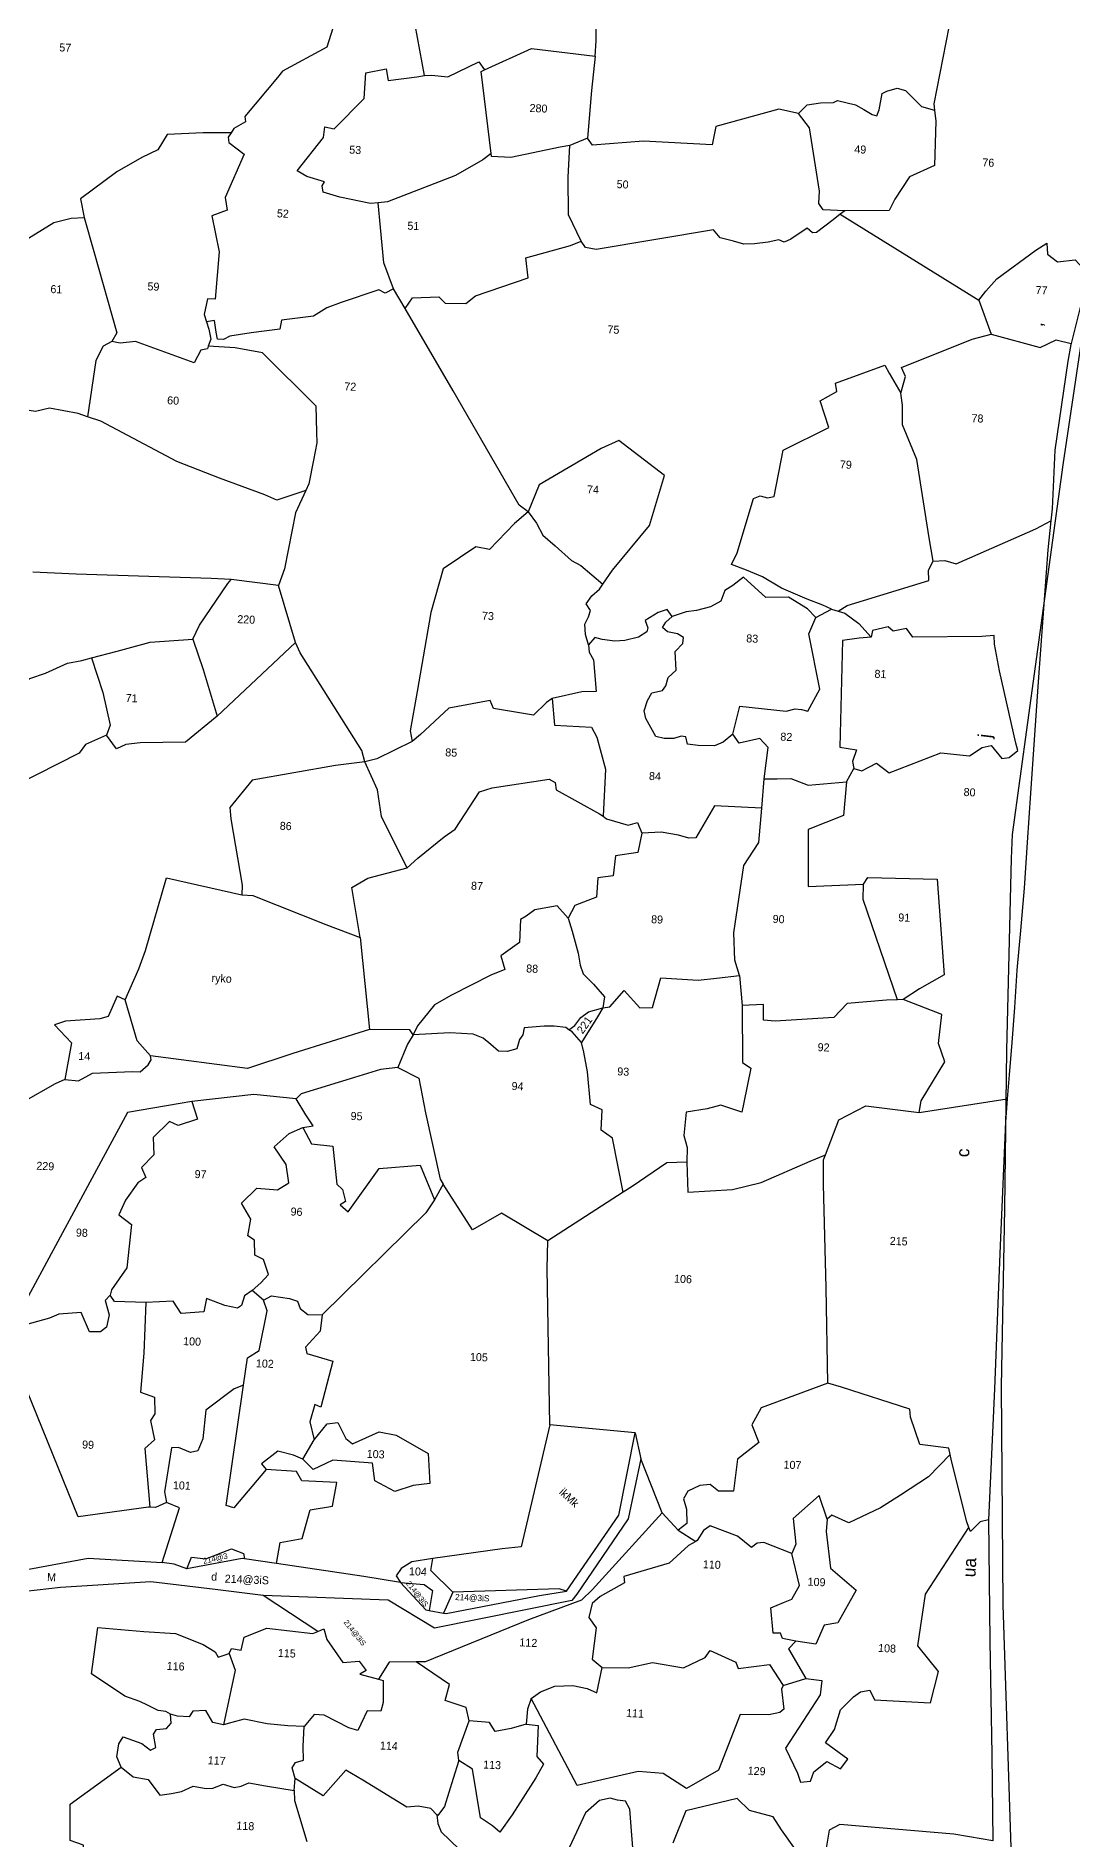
# Model space of a CAD drawing. Header units: feet. Extents: x 260179 to 264429, y 2217036 to 2221301.
# Drawn here: x 261353 to 262261, y 2218824 to 2220405 of the extents above; entities that cross this region are included whole.
import ezdxf
from ezdxf.enums import TextEntityAlignment as Align

# ---------------------------------------------------------------- set-up
doc = ezdxf.new("R2010")
doc.units = ezdxf.units.FT
doc.header["$MEASUREMENT"] = 0
for name, color, linetype in [('OFF', 1, 'Continuous'), ('POLY_PARCEL', 6, 'Continuous'), ('POLY_ROAD', 30, 'Continuous'), ('POLY_WATER', 4, 'Continuous'), ('TEXT_MAPIN', 7, 'Continuous'), ('TEXT_MAPOUT', 7, 'Continuous'), ('TEXT_PARCEL', 7, 'Continuous')]:
    doc.layers.add(name, color=color, linetype=linetype)
doc.styles.add('TEXT_MAP', font='', dxfattribs={"height": 1.8})
doc.styles.get('TEXT_MAP').set_extended_font_data('Kruti Dev 050')

# ---------------------------------------------------------------- blocks, each defined once
blk = doc.blocks.new('ERE')
at = {"layer": 'OFF', "ltscale": 10, "flags": 128}
blk.add_lwpolyline([(261198.85, 2219199.63), (261200.37, 2219193.89)], dxfattribs=at)
at = {"layer": 'POLY_PARCEL', "ltscale": 10, "flags": 128}
for points in [[(261259.11, 2219541.03), (261256.43, 2219521.96), (261253.29, 2219501.1), (261253.48, 2219499.73)], [(261176.73, 2219508.59), (261176.83, 2219512.02), (261176.51, 2219519.8), (261177.62, 2219532.88), (261178.08, 2219536.34), (261178.78, 2219538.71)], [(261128.3, 2219520.67), (261128.02, 2219516.36), (261122.11, 2219515.74), (261117.97, 2219513.81), (261116.38, 2219508.08), (261106.69, 2219502.23), (261105.61, 2219500.76), (261098.63, 2219491.68), (261098.85, 2219490.49), (261096.28, 2219488.87), (261095.68, 2219487.9)], [(261138.6, 2219502.66), (261135.34, 2219516.76), (261137.39, 2219520.9), (261134.83, 2219520.96), (261133.27, 2219520.98)], [(261152.03, 2219504.46), (261162.34, 2219509.72), (261176.73, 2219508.59)], [(261176.73, 2219508.59), (261176.26, 2219500.86), (261175.82, 2219490.1)], [(261138.6, 2219502.66), (261140.13, 2219502.78), (261143.88, 2219502.55), (261150.64, 2219506.18), (261152.03, 2219504.46)], [(261154.28, 2219485.76), (261151.27, 2219504.07), (261152.03, 2219504.46)], [(261222.98, 2219497.62), (261224.81, 2219499.68), (261227.8, 2219500.28), (261230.68, 2219500.44), (261231.6, 2219500.93), (261235.67, 2219500.12), (261237.57, 2219499.14), (261239.53, 2219498.11), (261240.61, 2219497.89), (261241.05, 2219499.25), (261241.54, 2219502.94), (261242.57, 2219503.53), (261244.9, 2219504.29), (261246.75, 2219503.81), (261250.55, 2219500.39), (261253.48, 2219499.73)], [(261129.36, 2219473.59), (261127.68, 2219473.34), (261120.7, 2219474.47), (261116.95, 2219475.44), (261116.67, 2219476.85), (261117.12, 2219477.76), (261113.11, 2219478.79), (261110.9, 2219479.98), (261116.46, 2219487.75), (261116.69, 2219490.14), (261118.81, 2219489.82), (261125.29, 2219496.86), (261125.4, 2219502.65), (261129.89, 2219503.78), (261130.51, 2219501.17), (261136.89, 2219502.27), (261138.6, 2219502.66)], [(261222.98, 2219497.62), (261218.48, 2219498.46), (261204.51, 2219493.97), (261203.89, 2219489.82), (261188.37, 2219489.94), (261177, 2219488.59), (261175.82, 2219490.1)], [(261234.29, 2219476.22), (261229.4, 2219476.22), (261228.39, 2219477.62), (261228.39, 2219480.43), (261225.59, 2219494.56), (261222.98, 2219497.62)], [(261253.48, 2219499.73), (261253.85, 2219497.23), (261254.02, 2219487.25), (261248.49, 2219484.47), (261245.4, 2219479.31), (261244.28, 2219476.73), (261234.29, 2219476.22)], [(261095.68, 2219487.9), (261089.45, 2219487.63), (261081.37, 2219486.96), (261079.41, 2219483.42), (261075.87, 2219481.54), (261070.44, 2219478.08), (261062.5, 2219471.63), (261063.47, 2219467.49)], [(261095.68, 2219487.9), (261095.09, 2219486.94), (261095.31, 2219485.69), (261098.84, 2219483.25), (261094.97, 2219473.32), (261095.54, 2219470.48), (261092.13, 2219469.07), (261094.18, 2219461.06), (261093.72, 2219450.4), (261091.96, 2219450.4), (261091.4, 2219446.82), (261091.96, 2219445.21)], [(261171.89, 2219488.25), (261169.76, 2219487.8), (261158.73, 2219485.06), (261154.4, 2219485.06), (261154.28, 2219485.76)], [(261175.36, 2219466.93), (261172.26, 2219472.69), (261171.84, 2219481.16), (261171.89, 2219488.25)], [(261175.82, 2219490.1), (261171.89, 2219488.25)], [(261154.28, 2219485.76), (261152.5, 2219484.23), (261146.54, 2219480.43), (261131.49, 2219473.9), (261129.36, 2219473.59)], [(261234.29, 2219476.22), (261233.29, 2219475.39)], [(261133.65, 2219454.42), (261131.21, 2219460.13), (261130.13, 2219468.08), (261129.36, 2219473.59)], [(261233.29, 2219475.39), (261231.73, 2219474.09), (261228.12, 2219471.05), (261227.23, 2219471), (261226.01, 2219471.99), (261222.41, 2219469.32), (261221, 2219468.57), (261219.78, 2219469.04), (261217.35, 2219468.48), (261214.3, 2219467.92), (261211.94, 2219467.78), (261209.55, 2219468.34), (261206.51, 2219468.99), (261204.96, 2219470.72), (261178.8, 2219465.2), (261176.39, 2219465.48), (261175.36, 2219466.93)], [(261233.29, 2219475.39), (261262.36, 2219458.99), (261265.21, 2219457.45)], [(261265.21, 2219457.45), (261266.76, 2219459.48), (261269.04, 2219462.4), (261277.55, 2219469.23), (261279.96, 2219470.85), (261280.22, 2219468.38), (261282.56, 2219466.76), (261286.47, 2219467.41), (261288.36, 2219465.52), (261289.83, 2219465.21)], [(261039.69, 2219451.64), (261045.26, 2219458.33), (261056.71, 2219466.07), (261060.57, 2219467.2), (261063.47, 2219467.49)], [(261063.47, 2219467.49), (261065.97, 2219459.94), (261071.93, 2219441.9), (261070.92, 2219439.9)], [(261136.49, 2219450.11), (261138.03, 2219452.53), (261143.89, 2219453.06), (261145.42, 2219451.67), (261150.01, 2219451.8), (261152.14, 2219453.59), (261163.79, 2219458.18), (261163.12, 2219462.64), (261172.98, 2219465.83), (261175.36, 2219466.93)], [(261265.21, 2219457.45), (261268.31, 2219449.91)], [(261066.15, 2219422.72), (261064.03, 2219423.36), (261057.52, 2219424.3), (261054.39, 2219423.4), (261043.12, 2219424.7), (261042.21, 2219428.45), (261041.13, 2219431.06), (261040.05, 2219435.48), (261039.07, 2219445.45), (261039.69, 2219451.64)], [(261133.65, 2219454.42), (261131.84, 2219453.37), (261130.4, 2219454.05), (261122.05, 2219450.84), (261118.84, 2219449.49), (261115.97, 2219447.47), (261108.79, 2219446.29), (261108.54, 2219444.26), (261102.12, 2219443.17), (261097.37, 2219442.19), (261095.96, 2219441.4), (261094.62, 2219441.45), (261094.21, 2219442.98), (261093.79, 2219445.6), (261091.96, 2219445.21)], [(261136.49, 2219450.11), (261133.65, 2219454.42)], [(261166.02, 2219405.61), (261163.98, 2219406.95), (261148.01, 2219432.02), (261136.49, 2219450.11)], [(261248.62, 2219435.77), (261249.52, 2219439.59), (261248.54, 2219441.54), (261264.08, 2219448.61), (261268.31, 2219449.91)], [(261268.31, 2219449.91), (261279.46, 2219447.39), (261282.96, 2219449.26), (261286.37, 2219448.55)], [(261091.96, 2219445.21), (261092.53, 2219443.59), (261093.1, 2219441.38), (261092.61, 2219439.74)], [(261070.92, 2219439.9), (261068.99, 2219438.77), (261067.45, 2219435.43), (261066.15, 2219422.72)], [(261092.61, 2219439.74), (261092.42, 2219439.11), (261091, 2219438.82), (261089.63, 2219435.87), (261076.23, 2219440.13), (261072.79, 2219439.62), (261070.92, 2219439.9)], [(261104.86, 2219438.75), (261098.68, 2219439.61), (261092.61, 2219439.74)], [(261235.07, 2219386.59), (261233.12, 2219387.4), (261229.54, 2219388.62), (261223.68, 2219390.82), (261219.28, 2219393.17), (261215.62, 2219394.55), (261212.21, 2219395.69), (261213.34, 2219398.38), (261216.52, 2219410.73), (261217.98, 2219411.38), (261219.69, 2219410.97), (261221.15, 2219411.38), (261222.7, 2219421.87), (261232.79, 2219427.39), (261230.59, 2219433.33), (261234.25, 2219435.52), (261233.85, 2219437.39), (261244.75, 2219441.94), (261245.81, 2219440.15), (261248.62, 2219435.77)], [(261104.86, 2219438.75), (261117.31, 2219427.39), (261117.75, 2219421.45), (261117.93, 2219419.06), (261117.31, 2219415.17), (261116.51, 2219409.77), (261115.87, 2219408.22)], [(261257.46, 2219398.33), (261256.31, 2219403.52), (261252.84, 2219421.04), (261249.27, 2219428.65), (261249.08, 2219433.08), (261248.62, 2219435.77)], [(261115.87, 2219408.22), (261109.48, 2219405.83), (261106.73, 2219406.89), (261096.36, 2219410.17), (261086.62, 2219413.53), (261069.16, 2219421.86), (261066.15, 2219422.72)], [(261183.46, 2219390.02), (261185.54, 2219393.3), (261193.39, 2219403.68), (261196.31, 2219415.02), (261185.74, 2219422.43), (261181.84, 2219420.51), (261168.21, 2219411.75), (261166.02, 2219405.61)], [(261115.87, 2219408.22), (261113.76, 2219403.13), (261111.81, 2219390.47), (261110.67, 2219386.64)], [(261257.46, 2219398.33), (261260.06, 2219398.61), (261262.67, 2219397.94), (261280.2, 2219406.6), (261283.53, 2219408.49)], [(261166.02, 2219405.61), (261163.05, 2219402.84), (261157.67, 2219396.73), (261154.64, 2219397.22), (261147.47, 2219391.97), (261145.12, 2219382.02), (261142.83, 2219364.17), (261141.59, 2219355.27), (261142.15, 2219352.89)], [(261166.02, 2219405.61), (261168.03, 2219403.07), (261169.58, 2219400.48), (261172.42, 2219398.19), (261176.19, 2219395.04), (261178.36, 2219393.99), (261183.46, 2219390.02)], [(261236.58, 2219386.2), (261238.58, 2219387.54), (261256.69, 2219393.99), (261256.5, 2219396.3), (261257.46, 2219398.33)], [(261231.65, 2219384.56), (261229.7, 2219386.43), (261225.3, 2219388.87), (261220.26, 2219388.62), (261215.05, 2219392.93), (261212.69, 2219390.98), (261210.98, 2219389.76), (261210.17, 2219387.32), (261207.89, 2219385.94), (261204.8, 2219385.04), (261202.44, 2219384.64), (261199.37, 2219383.41)], [(261099.98, 2219387.51), (261095.47, 2219387.57), (261065.12, 2219387.27), (261055.36, 2219387.27)], [(261091.93, 2219373.79), (261093.3, 2219377), (261099.22, 2219386.61), (261099.98, 2219387.51)], [(261110.67, 2219386.64), (261099.98, 2219387.51)], [(261115.05, 2219373.99), (261110.67, 2219386.64)], [(261180.87, 2219376.24), (261180.1, 2219378.59), (261179.85, 2219380.88), (261180.59, 2219382.55), (261180.96, 2219383.97), (261179.91, 2219385.45), (261181.15, 2219387.31), (261182.76, 2219388.91), (261183.46, 2219390.02)], [(261231.65, 2219384.56), (261235.07, 2219386.59)], [(261235.07, 2219386.59), (261236.58, 2219386.2)], [(261199.37, 2219383.41), (261198.15, 2219384.95), (261196.18, 2219384.16), (261193.36, 2219382.3), (261194, 2219380.65), (261193.84, 2219379.75), (261191.98, 2219378.47), (261188.95, 2219377.57), (261186.72, 2219377.3), (261183.9, 2219377.62), (261182.2, 2219377.94), (261180.87, 2219376.24)], [(261214.13, 2219357.56), (261212.02, 2219355.67), (261210.08, 2219354.8), (261206.41, 2219354.69), (261204.02, 2219354.91), (261203.6, 2219356.55), (261202.53, 2219356.66), (261200.94, 2219356.02), (261198.7, 2219355.97), (261196.84, 2219356.34), (261194.42, 2219360.25), (261194, 2219361.95), (261194.64, 2219364.34), (261195.54, 2219366.1), (261197.88, 2219366.68), (261198.63, 2219367.8), (261199.05, 2219369.71), (261200.81, 2219371.41), (261200.38, 2219375.6), (261202.03, 2219377.46), (261202.13, 2219378.79), (261200.7, 2219379.59), (261198.47, 2219379.96), (261197.3, 2219380.86), (261197.99, 2219382.09), (261199.37, 2219383.41)], [(261214.13, 2219357.56), (261215.45, 2219363.95), (261225.85, 2219363.22), (261227.89, 2219363.87), (261229.28, 2219363.79), (261230.74, 2219363.46), (261233.26, 2219368.5), (261230.25, 2219380.86), (261231.65, 2219384.56)], [(261236.58, 2219386.2), (261238.09, 2219385.81), (261241.37, 2219383.6), (261244.25, 2219380.67)], [(261241.64, 2219351.03), (261243.46, 2219350.54), (261246.69, 2219352.44), (261249.59, 2219350.37), (261261.01, 2219355.33), (261267.46, 2219354.92), (261270.28, 2219356.91), (261272.26, 2219357.48), (261274.75, 2219354.67), (261276.4, 2219354.92), (261278.3, 2219356.57), (261277.73, 2219358.23), (261273.42, 2219374.35), (261272.02, 2219380.3), (261271.85, 2219382.2), (261269.12, 2219381.87), (261253.62, 2219381.1), (261252.08, 2219382.95), (261249.18, 2219382.21), (261247.95, 2219383.14), (261244.5, 2219382.15), (261244.25, 2219380.67)], [(261244.25, 2219380.67), (261241.6, 2219380.3), (261237.84, 2219379.69), (261238.27, 2219355.67), (261242.03, 2219355.24), (261241.29, 2219352.53), (261241.64, 2219351.03)], [(261180.87, 2219376.24), (261181.08, 2219374.6), (261182.14, 2219372.95), (261182.99, 2219365.83), (261179.8, 2219365.62), (261173.23, 2219363.88)], [(261069.32, 2219368.62), (261075.07, 2219370.39), (261082.39, 2219372.68), (261091.93, 2219373.79)], [(261091.93, 2219373.79), (261094.55, 2219367.05), (261098.12, 2219356.68)], [(261115.05, 2219373.99), (261098.12, 2219356.68)], [(261131.73, 2219347.88), (261130.96, 2219350.4), (261116.18, 2219371.75), (261115.05, 2219373.99)], [(261032.82, 2219332.51), (261033.02, 2219335.02), (261032.5, 2219339.23), (261034.13, 2219341.74), (261053.5, 2219361.1), (261055.7, 2219363.37), (261059.17, 2219364.7), (261063.98, 2219367.21), (261067.16, 2219367.95), (261069.32, 2219368.62)], [(261069.32, 2219368.62), (261072.24, 2219360.97), (261074.18, 2219353.67), (261073.44, 2219351.38)], [(261173.23, 2219363.88), (261171.94, 2219362.88), (261169.15, 2219359.9), (261160.14, 2219361.02), (261159.27, 2219362.82), (261150.06, 2219360.7), (261143.98, 2219354.5), (261142.15, 2219352.89)], [(261173.23, 2219363.88), (261173.98, 2219357.88), (261182.32, 2219357.78), (261183.57, 2219355.63), (261185.86, 2219348.51), (261185.74, 2219337.87)], [(261098.12, 2219356.68), (261091.25, 2219350.55), (261081.11, 2219349.98), (261077.91, 2219349.46), (261075.83, 2219348.37), (261073.44, 2219351.38)], [(261221.57, 2219347.79), (261222.15, 2219354.91), (261220.24, 2219356.87), (261215.66, 2219355.6), (261214.13, 2219357.56)], [(261073.44, 2219351.38), (261068.81, 2219349.09), (261067.46, 2219347.07), (261053.5, 2219339.22), (261039.88, 2219340.63), (261037.65, 2219334.38), (261037.91, 2219333.13), (261036.51, 2219332.15), (261032.82, 2219332.51)], [(261142.15, 2219352.89), (261134.42, 2219348.67), (261131.73, 2219347.88)], [(261240.08, 2219347.94), (261241.64, 2219351.03)], [(261131.73, 2219347.88), (261125.14, 2219346.76), (261106.57, 2219342.64), (261101.87, 2219336.33), (261102.15, 2219333.74), (261105.37, 2219318.93), (261105.37, 2219316.8)], [(261142.27, 2219324.45), (261139.47, 2219329.37), (261135.99, 2219335.74), (261134.8, 2219341.67), (261131.73, 2219347.88)], [(261221.3, 2219341.23), (261221.57, 2219347.79)], [(261221.57, 2219347.79), (261224.51, 2219347.94), (261227.54, 2219348.17), (261231.49, 2219346.8), (261240.08, 2219347.94)], [(261240.08, 2219347.94), (261239.77, 2219340.35), (261231.95, 2219336.86), (261232.48, 2219324.04), (261244.86, 2219325.09)], [(261142.27, 2219324.45), (261144.51, 2219326.72), (261150.28, 2219331.73), (261152.67, 2219333.6), (261157.76, 2219342.2), (261160.61, 2219343.18), (261173.27, 2219345.72), (261174.69, 2219345.05), (261174.99, 2219343.4), (261184.92, 2219338.39), (261185.74, 2219337.87)], [(261185.74, 2219337.87), (261186.57, 2219337.34), (261191.44, 2219336.14), (261193.53, 2219336.82), (261194.61, 2219334.44)], [(261221.3, 2219341.23), (261210.67, 2219341.28), (261206.79, 2219333.95), (261205.25, 2219333.8), (261202.85, 2219334.33), (261198.97, 2219334.86), (261196.1, 2219334.59), (261194.61, 2219334.44)], [(261217.9, 2219303.41), (261216.68, 2219306.81), (261216.25, 2219312.92), (261217.85, 2219328.16), (261220.98, 2219333.48), (261221.3, 2219341.23)], [(261194.61, 2219334.44), (261193.91, 2219330.08), (261188.89, 2219329.11), (261188.59, 2219324.62), (261185.15, 2219324.02), (261185.07, 2219319.61), (261180.28, 2219317.59), (261178.85, 2219314.67)], [(261244.86, 2219325.09), (261245.77, 2219326.61), (261261.41, 2219326.91), (261263.9, 2219305.47), (261258.44, 2219302.09), (261254.87, 2219299.56)], [(261132.38, 2219308.31), (261130, 2219319.52), (261133.48, 2219321.74), (261142.27, 2219324.45)], [(261253.61, 2219299.46), (261244.98, 2219321.64), (261244.86, 2219325.09)], [(261178.85, 2219314.67), (261176.31, 2219317.29), (261171.29, 2219316.24), (261169.42, 2219314.67), (261168.22, 2219313.92), (261168.15, 2219308.69), (261164.13, 2219305.57), (261165.11, 2219302.5), (261162.04, 2219301.08), (261153.42, 2219296.22), (261149.68, 2219293.9), (261146.08, 2219289.04), (261145.18, 2219286.98)], [(261178.85, 2219314.67), (261179.91, 2219311.76), (261181.48, 2219306.86), (261182.06, 2219304.21), (261182.75, 2219302.25), (261185.2, 2219300.1), (261187.76, 2219297.35), (261187.5, 2219294.83)], [(261187.5, 2219294.83), (261189.1, 2219295.15), (261192.13, 2219298.92), (261195.85, 2219295.2), (261198.67, 2219295.41), (261200.25, 2219302.14), (261208.7, 2219301.98), (261212.74, 2219302.56), (261217.9, 2219303.41)], [(261217.9, 2219303.41), (261218.8, 2219296.68)], [(261253.61, 2219299.46), (261251.16, 2219299.27), (261242.33, 2219298.15), (261239.48, 2219294.86), (261226.33, 2219293.48), (261223.73, 2219293.56), (261223.56, 2219297.11), (261218.8, 2219296.68)], [(261254.87, 2219299.56), (261253.61, 2219299.46)], [(261259.56, 2219274.36), (261259.9, 2219276.97), (261264.83, 2219285.96), (261263.27, 2219290.02), (261263.7, 2219296.59), (261254.87, 2219299.56)], [(261180.13, 2219289.59), (261181.39, 2219290.58), (261182.66, 2219292.44), (261184.36, 2219293.82), (261187.5, 2219294.83)], [(261187.5, 2219294.83), (261186.38, 2219292.76), (261183.07, 2219286.81)], [(261218.8, 2219296.68), (261219.41, 2219283.88), (261221.31, 2219282.67), (261220.1, 2219274.89), (261219.75, 2219272.73), (261214.95, 2219274.12), (261211.92, 2219273.17), (261207.25, 2219272.22), (261206.9, 2219266.94), (261207.77, 2219264.26), (261207.86, 2219260.98)], [(261080.13, 2219292.06), (261078.29, 2219292.84), (261076.48, 2219288.2), (261074.68, 2219287.58), (261066.99, 2219286.75), (261064.56, 2219285.78), (261068.51, 2219281.9), (261067.4, 2219273.65)], [(261180.13, 2219289.59), (261179.38, 2219290.05), (261176.75, 2219290.27), (261174.49, 2219290.12), (261170.06, 2219289.59), (261169.83, 2219288.02), (261169.08, 2219286.89), (261168.63, 2219284.79), (261166.45, 2219284.11), (261164.49, 2219284.11), (261162.69, 2219285.54), (261160.9, 2219286.91), (261158.65, 2219287.66), (261153.38, 2219287.73), (261145.18, 2219286.98)], [(261183.07, 2219286.81), (261180.89, 2219289.14), (261180.13, 2219289.59)], [(261145.18, 2219286.98), (261144.39, 2219288.02), (261135.3, 2219287.76)], [(261145.18, 2219286.98), (261143.98, 2219284.8), (261142.03, 2219279.47)], [(261193.82, 2219253.6), (261190.96, 2219265.63), (261188.33, 2219267.36), (261188.33, 2219271.94), (261185.7, 2219272.99), (261184.72, 2219280.28), (261183.67, 2219284.71), (261183.07, 2219286.81)], [(261067.4, 2219273.65), (261070.41, 2219273.47), (261073.5, 2219275.31), (261082.52, 2219276.08), (261084.18, 2219276.08), (261085.92, 2219277.67), (261086.54, 2219278.85), (261086.35, 2219279.78)], [(261142.03, 2219279.47), (261138.19, 2219278.87), (261132.44, 2219276.8), (261120.56, 2219272.67), (261119.51, 2219271.47)], [(261142.03, 2219279.47), (261146.86, 2219277.26), (261148.69, 2219269.57), (261152.61, 2219254.82), (261153.34, 2219253.68)], [(261259.56, 2219274.36), (261279.23, 2219278.21)], [(261067.4, 2219273.65), (261065.22, 2219272.52), (261058.29, 2219268.23)], [(261238.93, 2219263.94), (261241.56, 2219271.9), (261247.56, 2219275.32), (261259.56, 2219274.36)], [(261096.08, 2219269.89), (261081.79, 2219266.81), (261073.44, 2219249.75), (261059.35, 2219220.64), (261059.18, 2219218.35)], [(261096.08, 2219269.89), (261097.55, 2219266), (261093.25, 2219264.35), (261091.29, 2219265.2), (261087.73, 2219261.4), (261088.1, 2219257.54), (261085.4, 2219254.54), (261086.5, 2219252.33), (261084.72, 2219251.1), (261082.14, 2219247.06), (261080.79, 2219243.75), (261083.74, 2219241.66), (261083.06, 2219231.85), (261079.87, 2219226.76), (261079.61, 2219225.57)], [(261119.51, 2219271.47), (261109.96, 2219272.07), (261096.08, 2219269.89)], [(261121.28, 2219265.07), (261123.58, 2219265.6), (261121.81, 2219267.99), (261119.51, 2219271.47)], [(261111.47, 2219228.01), (261113.29, 2219229.76), (261114.97, 2219231.7), (261113.73, 2219235.06), (261111.7, 2219235.94), (261111.52, 2219239.3), (261109.93, 2219240.19), (261110.46, 2219243.99), (261108.25, 2219247.52), (261111.52, 2219251.06), (261116.21, 2219250.88), (261118.68, 2219252.56), (261117.89, 2219256.62), (261115.06, 2219260.51), (261118.28, 2219263.65), (261121.28, 2219265.07)], [(261121.28, 2219265.07), (261123.41, 2219261.53), (261128.18, 2219261.18), (261129.42, 2219252.7), (261130.75, 2219251.55), (261131.54, 2219248.9), (261130.39, 2219248.1), (261132.26, 2219246.56), (261138.81, 2219256.63), (261148.01, 2219257.78), (261151.54, 2219250.11)], [(261207.86, 2219260.98), (261203.37, 2219260.63), (261195.78, 2219254.99), (261193.82, 2219253.6)], [(261207.86, 2219260.98), (261208.37, 2219254.24), (261218.41, 2219255.27), (261224.73, 2219257.09), (261235.54, 2219262.36), (261238.93, 2219263.94)], [(261241.67, 2219212.61), (261240.38, 2219234.01), (261238.77, 2219257.24), (261238.56, 2219262.8), (261238.93, 2219263.94)], [(261153.34, 2219253.68), (261151.54, 2219250.11)], [(261177.39, 2219241.93), (261166.7, 2219247.7), (261160.34, 2219243.74), (261153.34, 2219253.68)], [(261193.82, 2219253.6), (261177.39, 2219241.93)], [(261151.54, 2219250.11), (261149.7, 2219247.07), (261127.38, 2219223.19)], [(261179.59, 2219200.64), (261177.47, 2219235.73), (261177.39, 2219241.93)], [(261079.61, 2219225.57), (261078.52, 2219224.34), (261079.55, 2219221.19), (261079.07, 2219218.39), (261077.77, 2219217.22), (261075.3, 2219217.16), (261073.25, 2219221.39), (261068.28, 2219220.85), (261066.16, 2219219.82), (261060.89, 2219218.11), (261059.18, 2219218.35)], [(261087.69, 2219224.27), (261080.64, 2219224.2), (261079.61, 2219225.57)], [(261087.69, 2219224.27), (261087.7, 2219212.84), (261087.34, 2219204.09), (261090.53, 2219203.12), (261090.79, 2219199.32), (261089.82, 2219197.82), (261090.97, 2219193.49), (261088.85, 2219191.46), (261090.53, 2219178.32)], [(261111.47, 2219228.01), (261109.78, 2219226.68), (261109.19, 2219224.55), (261108.3, 2219223.86), (261105.42, 2219224.34), (261101.24, 2219225.77), (261100.83, 2219222.76), (261095.7, 2219222.15), (261093.78, 2219224.81), (261087.69, 2219224.27)], [(261110.44, 2219206.61), (261111.03, 2219212.79), (261113.61, 2219214.55), (261115.01, 2219223.59), (261114.05, 2219225.95)], [(261114.05, 2219225.95), (261111.47, 2219228.01)], [(261114.05, 2219225.95), (261115.82, 2219226.98), (261119.94, 2219226.54), (261121.7, 2219226.02), (261122.44, 2219224.4), (261124.21, 2219223.15), (261127.38, 2219223.19)], [(261127.38, 2219223.19), (261127.1, 2219219.51), (261123.97, 2219215.74), (261124.34, 2219214.36), (261130.23, 2219212.88), (261128.02, 2219202.39), (261126.64, 2219202.94), (261125.63, 2219198.99), (261126.82, 2219195.03)], [(261241.67, 2219212.61), (261226.9, 2219206.46), (261224.93, 2219202.53), (261226.7, 2219198.66), (261222.07, 2219194.68), (261221.48, 2219187.47), (261218.07, 2219187.34), (261216.16, 2219188.78), (261213.87, 2219188.45), (261211.24, 2219187.01), (261210.32, 2219185.3), (261211.11, 2219183.01), (261211.31, 2219179.73), (261209.4, 2219178.16)], [(261269.43, 2219199.21), (261262.87, 2219199.77), (261260.52, 2219205.76), (261260.3, 2219207.58), (261244.77, 2219211.86), (261241.67, 2219212.61)], [(261090.53, 2219178.32), (261090.22, 2219178.32), (261074.56, 2219175.46), (261060.7, 2219205.78), (261055.53, 2219205.44), (261053.25, 2219205.44), (261051.24, 2219210)], [(261110.44, 2219206.61), (261108.31, 2219205.69), (261102.21, 2219200.65), (261101.76, 2219194.2), (261100.79, 2219191.46), (261099.11, 2219191.02), (261096.37, 2219191.99), (261094.86, 2219191.9), (261093.71, 2219181.91), (261094.22, 2219179.57)], [(261116.27, 2219187.87), (261109.41, 2219178.96), (261107.65, 2219179.4), (261110.44, 2219206.61)], [(261179.59, 2219200.64), (261174.34, 2219172.94), (261170.05, 2219172.35), (261154.56, 2219169.45)], [(261198.85, 2219199.63), (261179.59, 2219200.64)], [(261126.82, 2219195.03), (261129.59, 2219198.71), (261131.98, 2219199.17), (261133.88, 2219195.6), (261135.48, 2219194.48), (261141.29, 2219197.42), (261145.16, 2219196.87), (261152.53, 2219193.02), (261153.17, 2219186.28), (261149.49, 2219185.73), (261145.43, 2219184.17), (261140.83, 2219186.38), (261140.09, 2219190.33), (261131.15, 2219190.61), (261129.68, 2219189.78), (261126.82, 2219188.31), (261124.42, 2219190.54)], [(261269.77, 2219197.81), (261265.16, 2219192.54), (261259.03, 2219188.19), (261254.62, 2219185.16), (261247.65, 2219181.47), (261243.78, 2219183.02), (261242.8, 2219182.05)], [(261269.77, 2219197.81), (261269.43, 2219199.21)], [(261274.71, 2219181.54), (261274.16, 2219182.78), (261270.11, 2219196.4), (261269.77, 2219197.81)], [(261124.42, 2219190.54), (261122.29, 2219191.39), (261118.76, 2219192.12), (261115.23, 2219189.11), (261116.27, 2219187.87)], [(261124.42, 2219190.54), (261126.82, 2219195.03)], [(261205.69, 2219181.94), (261200.37, 2219193.89)], [(261119.54, 2219166.84), (261120.12, 2219171.64), (261125.04, 2219172.76), (261126.59, 2219179.25), (261131.55, 2219180.26), (261132.32, 2219185.68), (261124.42, 2219185.68), (261123.1, 2219187.77), (261116.27, 2219187.87)], [(261242.8, 2219182.05), (261240.77, 2219187.35), (261235.17, 2219181.87), (261236.01, 2219176.16), (261235.19, 2219174.06)], [(261094.22, 2219179.57), (261091.77, 2219178.32), (261090.53, 2219178.32)], [(261093.79, 2219166), (261097.21, 2219178.44), (261094.22, 2219179.57)], [(261153.76, 2219146.19), (261176.74, 2219156.69), (261188.42, 2219161.58), (261190.63, 2219163.94), (261205.69, 2219181.94)], [(261209.4, 2219178.16), (261205.69, 2219181.94)], [(261239.52, 2219146.05), (261243.13, 2219145.79), (261242.87, 2219142.51), (261235.58, 2219130.25), (261238.54, 2219124.74), (261239.32, 2219122.71), (261241.55, 2219123.04), (261242.21, 2219125.2), (261244.97, 2219127.63), (261248.18, 2219126.12), (261249.69, 2219128.35), (261244.51, 2219131.82), (261246.41, 2219134.9), (261247.59, 2219139.36), (261250.35, 2219142.44), (261251.92, 2219143.62), (261253.96, 2219144.02), (261255.14, 2219141.92), (261267.71, 2219141.79), (261269.22, 2219148.87), (261264.36, 2219154.44), (261265.54, 2219166.18), (261274.71, 2219181.54)], [(261242.8, 2219182.05), (261242.7, 2219179.27), (261244, 2219171.08), (261249.98, 2219166.39), (261246.16, 2219158.87), (261243.13, 2219158.2), (261241.41, 2219153.88), (261236.9, 2219154.38)], [(261279, 2219183.45), (261277.19, 2219182.9), (261275.11, 2219180.64), (261274.71, 2219181.54)], [(261213.51, 2219175.84), (261211.9, 2219174.83), (261207.73, 2219170.66), (261197.66, 2219167.27), (261197.84, 2219165.84), (261192.54, 2219162.51), (261190.76, 2219160.91), (261190.16, 2219157.69), (261191.89, 2219155.49), (261191.35, 2219148.35), (261193.67, 2219146.63)], [(261209.4, 2219178.16), (261213.51, 2219175.84)], [(261235.19, 2219174.06), (261228.74, 2219176.22), (261227.25, 2219176.04), (261226.06, 2219174.97), (261222.78, 2219177.41), (261216.53, 2219179.49), (261215.11, 2219178.34), (261213.8, 2219176.02), (261213.51, 2219175.84)], [(261236.9, 2219154.38), (261233.88, 2219154.81), (261233.39, 2219155.98), (261231.72, 2219155.92), (261230.98, 2219161.59), (261233.76, 2219162.94), (261235.61, 2219163.74), (261237.21, 2219166.89), (261235.19, 2219174.06)], [(261099.44, 2219164.84), (261100.37, 2219167.47), (261103.62, 2219167.23), (261107.34, 2219168.94), (261109.28, 2219169.71), (261111.99, 2219168.78), (261112.25, 2219167.64)], [(261154.56, 2219169.45), (261149.88, 2219168.57), (261147.57, 2219166.92), (261146.52, 2219165.22), (261147.54, 2219163.81)], [(261159.42, 2219162.1), (261154.28, 2219166.75), (261154.56, 2219169.45)], [(261147.54, 2219163.81), (261152.91, 2219163.59), (261154.84, 2219162.29), (261154.23, 2219157.76)], [(261184.95, 2219163.43), (261183.23, 2219163.9), (261159.42, 2219162.1)], [(261129.42, 2219152.01), (261116.79, 2219159.58)], [(261159.42, 2219162.1), (261157.5, 2219157.33)], [(261109.73, 2219146.2), (261110.25, 2219147.37), (261112.38, 2219147.09), (261112.93, 2219150.05), (261117.95, 2219152.25), (261128.34, 2219151.49), (261129.42, 2219152.01)], [(261129.42, 2219152.01), (261130.75, 2219152.66), (261131.58, 2219150.25), (261135.36, 2219145.24), (261139.01, 2219145.72), (261140.66, 2219143.65), (261139.28, 2219142.83), (261143.51, 2219141.84)], [(261193.67, 2219146.63), (261199.51, 2219146.8), (261204.93, 2219148.23), (261211.9, 2219147.34), (261216.66, 2219149.84), (261217.74, 2219151.45), (261223.66, 2219149.06), (261224.2, 2219147.7), (261231.23, 2219148.89), (261234.44, 2219144.3)], [(261236.9, 2219154.38), (261235.31, 2219152.54), (261239.52, 2219146.05)], [(261097.14, 2219132.02), (261096.04, 2219132.57), (261094.32, 2219132.71), (261091.91, 2219133.81), (261090.12, 2219134.56), (261086.68, 2219135.59), (261079.04, 2219140.29), (261080, 2219150.81), (261090.39, 2219150.33), (261097.48, 2219150.19), (261103.81, 2219147.99), (261106.56, 2219146.41), (261107.32, 2219145.31), (261109.73, 2219146.2)], [(261109.73, 2219146.2), (261111.25, 2219142.5), (261109.11, 2219130.12)], [(261151.84, 2219146.1), (261145.78, 2219145.79), (261143.51, 2219141.84)], [(261153.76, 2219146.19), (261151.84, 2219146.1)], [(261164.28, 2219133.39), (261163.45, 2219136.31), (261158.68, 2219137.68), (261159.52, 2219141.31), (261151.84, 2219146.1)], [(261177.98, 2219138.99), (261180.06, 2219140.53), (261183.22, 2219141.96), (261187.27, 2219142.26), (261190.49, 2219141.72), (261192.69, 2219140.83), (261193.67, 2219146.63)], [(261234.44, 2219144.3), (261234.14, 2219143.41), (261234.86, 2219138.95), (261233.96, 2219138.18), (261231.52, 2219137.52), (261225.09, 2219137.34), (261220.74, 2219124.61), (261213.77, 2219120.21), (261208.35, 2219123.36), (261202.72, 2219123.6), (261189.14, 2219119.85), (261177.98, 2219138.99)], [(261234.44, 2219144.3), (261239.52, 2219146.05)], [(261143.51, 2219141.84), (261144.58, 2219141.59), (261144.79, 2219136.64), (261144.37, 2219134.72), (261141.28, 2219134.65), (261139.35, 2219130.11), (261137.36, 2219130.66), (261131.64, 2219133.27), (261129.44, 2219133.27), (261127.26, 2219130.53)], [(261177.98, 2219138.99), (261177.26, 2219136.55), (261177.15, 2219133.15)], [(261086.58, 2219119.67), (261085.48, 2219121.94), (261085.82, 2219124.83), (261086.72, 2219126.48), (261090.98, 2219125.17), (261092.98, 2219123.73), (261094.15, 2219124.41), (261093.53, 2219127.37), (261094.11, 2219128.44), (261096.38, 2219128.72), (261097.34, 2219130.02), (261097.14, 2219132.02)], [(261109.11, 2219130.12), (261106.7, 2219130.53), (261105.05, 2219133.14), (261102.16, 2219132.87), (261101.33, 2219131.56), (261098.72, 2219131.63), (261097.14, 2219132.02)], [(261127.26, 2219130.53), (261123.59, 2219130.53), (261118.92, 2219130.73), (261113.75, 2219131.56), (261111, 2219130.73), (261109.11, 2219130.12)], [(261162.32, 2219124.32), (261162.01, 2219126.21), (261164.28, 2219133.39)], [(261177.15, 2219133.15), (261179.83, 2219132.95), (261179.83, 2219125.99), (261181.42, 2219124.32), (261179.83, 2219121.22), (261174.82, 2219112.66), (261172.25, 2219108.65), (261170.5, 2219110.01), (261167.77, 2219111.68), (261165.5, 2219122.5), (261162.32, 2219124.32)], [(261177.15, 2219133.15), (261173.81, 2219132.02), (261170.24, 2219131.19), (261168.87, 2219133.15), (261164.28, 2219133.39)], [(261125.74, 2219118.74), (261124.99, 2219121.08), (261125.67, 2219122.32), (261127.46, 2219122.94), (261127.26, 2219126.1), (261127.26, 2219130.53)], [(261162.32, 2219124.32), (261161.26, 2219120.23), (261159.59, 2219113.87), (261158.15, 2219111.78), (261157.95, 2219111.96)], [(261078.87, 2219097.47), (261078.87, 2219101.73), (261075.78, 2219102.69), (261075.43, 2219110.8), (261086.58, 2219119.67)], [(261086.58, 2219119.67), (261089.33, 2219117.58), (261092.71, 2219117.09), (261095.53, 2219113.72), (261098.14, 2219114.21), (261100.35, 2219114.76), (261102.89, 2219116.06), (261105.85, 2219115.65), (261107.37, 2219115.79), (261109.64, 2219116.75), (261112.12, 2219116.13), (261113.7, 2219116.47), (261115.42, 2219117.3), (261119.14, 2219116.82), (261125.67, 2219116.06)], [(261125.67, 2219116.06), (261125.74, 2219118.74)], [(261157.95, 2219111.96), (261156.48, 2219113.29), (261153.68, 2219113.72), (261151.1, 2219113.34), (261140.94, 2219119.02), (261137.07, 2219121.13), (261132.24, 2219115.11), (261125.74, 2219118.74)], [(261125.67, 2219116.06), (261125.84, 2219113.78), (261129, 2219104.71)], [(261283.03, 2219111.36), (261277.8, 2219112.09), (261274.23, 2219112.51), (261248.54, 2219113.6), (261246.21, 2219112.23), (261244.7, 2219100.02), (261235.49, 2219111.82), (261233.45, 2219114.71), (261228.09, 2219115.88), (261225.21, 2219118.48), (261213.81, 2219115.19), (261211.19, 2219107.78)], [(261157.95, 2219111.96), (261158.2, 2219110.01), (261159.07, 2219108.18), (261161.08, 2219106.35), (261163.45, 2219104.25), (261164.87, 2219101.52), (261167.7, 2219098.82), (261177.84, 2219104.12), (261180.18, 2219101.86), (261182.94, 2219099.62), (261184.75, 2219098.24), (261187.08, 2219092.64), (261186.13, 2219086.88), (261186.73, 2219085.15), (261183.11, 2219077.32), (261179.06, 2219069.05)]]:
    blk.add_lwpolyline(points, dxfattribs=at)
blk.add_lwpolyline([(261205.37, 2219089.94), (261207.21, 2219094.26), (261209.72, 2219092.9), (261212.23, 2219094.76), (261211.73, 2219095.55), (261207.21, 2219097.13), (261202.83, 2219101.5), (261201.18, 2219115.04), (261200.18, 2219116.76), (261198.32, 2219116.97), (261196.67, 2219117.33), (261194.3, 2219116.68), (261191.29, 2219113.82), (261188.06, 2219105.94), (261189.28, 2219102.14), (261193.87, 2219096.55), (261199.46, 2219090.44), (261200.89, 2219088.73)], close=True, dxfattribs=at)
at = {"layer": 'POLY_ROAD', "ltscale": 10, "flags": 128}
for points in [[(261289.83, 2219465.21), (261286.37, 2219448.55)], [(261286.37, 2219448.55), (261286.33, 2219448.33), (261285.8, 2219444.57), (261283.71, 2219424.44), (261283.71, 2219411.23), (261283.53, 2219408.49)], [(261283.53, 2219408.49), (261283.08, 2219402), (261282.65, 2219386.69), (261282.17, 2219372.25), (261281.86, 2219359.14), (261281.51, 2219347.12), (261281.24, 2219336.05), (261280.98, 2219325.75), (261280.56, 2219316.18), (261280.16, 2219307.23), (261280, 2219298.82), (261279.7, 2219290.97), (261279.42, 2219283.63), (261279.23, 2219278.21)], [(261279.23, 2219278.21), (261279.05, 2219273.03), (261279.07, 2219257.3), (261278.99, 2219245.23), (261279.04, 2219234.05), (261279.12, 2219212.95), (261279, 2219183.45)], [(261184.95, 2219163.43), (261195.91, 2219181.01), (261198.85, 2219199.63)], [(261200.37, 2219193.89), (261198.06, 2219180.27), (261187.28, 2219162.84), (261186.21, 2219161.35), (261155.6, 2219153.85), (261144.94, 2219159.67), (261116.79, 2219159.58)], [(261279, 2219183.45), (261280.44, 2219156.23), (261282.02, 2219130.75), (261283.03, 2219111.36)], [(261112.25, 2219167.64), (261111.79, 2219167.69), (261099.44, 2219164.84)], [(261119.54, 2219166.84), (261112.25, 2219167.64)], [(261034.89, 2219156.62), (261061.94, 2219162.78), (261077.14, 2219166.27), (261093.79, 2219166)], [(261099.44, 2219164.84), (261096.5, 2219165.76), (261093.79, 2219166)], [(261147.54, 2219163.81), (261139.29, 2219164.75), (261119.54, 2219166.84)], [(261147.54, 2219163.81), (261153.47, 2219157.87), (261154.23, 2219157.76)], [(261157.5, 2219157.33), (261158.08, 2219157.25), (261178.9, 2219162.22), (261184.95, 2219163.43)], [(261116.79, 2219159.58), (261105.96, 2219160.46), (261091.46, 2219161.53), (261071.24, 2219159.39), (261063.43, 2219158.2), (261041.49, 2219153.32), (261034.25, 2219152.07), (261009.28, 2219148.59)], [(261154.23, 2219157.76), (261157.5, 2219157.33)]]:
    blk.add_lwpolyline(points, dxfattribs=at)
at = {"layer": 'POLY_WATER', "ltscale": 10, "flags": 128}
for points in [[(261080.13, 2219292.06), (261082.9, 2219299.21), (261084.25, 2219303.33), (261088.29, 2219319.9), (261105.37, 2219316.8)], [(261105.37, 2219316.8), (261107.82, 2219316.78), (261124.55, 2219310.91), (261132.38, 2219308.31)], [(261132.38, 2219308.31), (261135.3, 2219287.76)], [(261086.35, 2219279.78), (261083.25, 2219283.01), (261080.13, 2219292.06)], [(261135.3, 2219287.76), (261118.3, 2219281.63), (261108.28, 2219277.85), (261086.35, 2219279.78)]]:
    blk.add_lwpolyline(points, dxfattribs=at)
at = {"layer": 'TEXT_MAPIN', "ltscale": 10, "style": 'TEXT_MAP'}
for s, p in [('ryko', (261101.63, 2219296.93)), ('d', (261105.64, 2219162.42)), ('M', (261069.12, 2219160.76))]:
    blk.add_text(s, height=1.8, dxfattribs=at).set_placement(p, align=Align.CENTER)
blk.add_text('ikMk', height=1.8, rotation=319.7264, dxfattribs=at).set_placement((261184.06, 2219183.78), align=Align.CENTER)
at = {"layer": 'TEXT_PARCEL', "ltscale": 10, "style": 'TEXT_MAP'}
for s, height, p in [('57', 1.8, (261057.65, 2219504.58)), ('280', 1.8, (261164.51, 2219495.44)), ('49', 1.8, (261237.17, 2219489.27)), ('76', 1.8, (261266.06, 2219487.53)), ('53', 1.8, (261123.74, 2219484.37)), ('50', 1.8, (261184.13, 2219479.16)), ('52', 1.8, (261108.1, 2219469.36)), ('51', 1.8, (261137.53, 2219467.83)), ('77', 1.8, (261279.24, 2219459.35)), ('61', 1.8, (261057.95, 2219450.2)), ('59', 1.8, (261079.72, 2219451.73)), ('75', 1.8, (261183.45, 2219446.43)), ('72', 1.8, (261124.89, 2219431.12)), ('78', 1.8, (261266.06, 2219429.95)), ('60', 1.8, (261085.23, 2219426.31)), ('79', 1.8, (261236.94, 2219418.31)), ('74', 1.8, (261180.38, 2219410.29)), ('73', 1.8, (261158, 2219380.89)), ('220', 1.8, (261103.72, 2219377.81)), ('83', 1.8, (261217.57, 2219378.33)), ('81', 1.8, (261246.7, 2219371.59)), ('71', 1.8, (261078.74, 2219359.04)), ('82', 1.8, (261226.16, 2219356.58)), ('85', 1.8, (261151.05, 2219349.85)), ('84', 1.8, (261197.03, 2219346.48)), ('80', 1.8, (261267.85, 2219345.87)), ('86', 1.8, (261114.57, 2219331.78)), ('87', 1.8, (261158.1, 2219320.14)), ('91', 1.8, (261254.36, 2219317.08)), ('89', 1.8, (261198.87, 2219314.32)), ('90', 1.8, (261226.16, 2219315.55)), ('88', 1.8, (261171.28, 2219302.07)), ('92', 1.8, (261237.48, 2219287.16)), ('93', 1.8, (261192.72, 2219279.81)), ('14', 1.8, (261071.52, 2219278.14)), ('94', 1.8, (261169.11, 2219275.52)), ('95', 1.8, (261133.24, 2219267.26)), ('229', 1.8, (261063.8, 2219253.08)), ('97', 1.8, (261098.76, 2219252.72)), ('96', 1.8, (261120.67, 2219245.21)), ('215', 1.8, (261256.2, 2219244.32)), ('98', 1.8, (261072.65, 2219238.45)), ('106', 1.8, (261208.11, 2219233.77)), ('100', 1.8, (261098.44, 2219215.07)), ('105', 1.8, (261163.01, 2219214.28)), ('102', 1.8, (261115, 2219210.78)), ('99', 1.8, (261076.06, 2219190.88)), ('103', 1.8, (261140.75, 2219191.49)), ('107', 1.8, (261234.47, 2219193.04)), ('101', 1.8, (261097.52, 2219182.61)), ('110', 1.8, (261217.3, 2219169.88)), ('109', 1.8, (261241, 2219166.96)), ('214@3iS', 1.8, (261113.01, 2219162.1)), ('104', 1.8, (261151.36, 2219165.52)), ('214@3iS', 1.4, (261163.81, 2219160.36)), ('112', 1.8, (261176.83, 2219150.58)), ('108', 1.8, (261257.46, 2219152.73)), ('115', 1.8, (261122.69, 2219145.91)), ('116', 1.8, (261097.85, 2219141.93)), ('111', 1.8, (261201.48, 2219135.71)), ('114', 1.8, (261146.48, 2219126.08)), ('117', 1.8, (261107.97, 2219121.11)), ('113', 1.8, (261169.86, 2219122.78)), ('129  ', 1.8, (261230.01, 2219123.92)), ('118', 1.8, (261115.02, 2219106.71))]:
    blk.add_text(s, height=height, dxfattribs=at).set_placement(p, align=Align.CENTER)
for s, height, rotation, p in [('221', 1.8, 57.6982, (261184.33, 2219290.33)), ('214@3', 1.3, 15.336, (261105.88, 2219166.82)), ('214@3iS', 1.2, 311.0004, (261150.97, 2219161.01)), ('214@3iS', 1.2, 311.0004, (261137.33, 2219151.66))]:
    blk.add_text(s, height=height, rotation=rotation, dxfattribs=at).set_placement(p, align=Align.CENTER)
blk = doc.blocks.new('e')
at = {"layer": 'POLY_ROAD', "ltscale": 10, "flags": 128}
blk.add_lwpolyline([(1207.82, 819.39), (1215.16, 773), (1221.61, 708.34), (1225.06, 669.46), (1227.88, 637.09), (1227.88, 632.48), (1226.97, 595.76), (1225.88, 565.41), (1224.88, 531.33), (1222.52, 489.49), (1218.62, 441.19), (1216.52, 419.03), (1200.17, 343.45), (1195.52, 322.58), (1189.9, 300.26), (1188.7, 297.31), (1178.25, 260.59), (1162.45, 205.01), (1154.81, 176.88), (1148.89, 157.23), (1134.08, 107.73)], dxfattribs=at)
at = {"layer": 'TEXT_MAPOUT', "style": 'TEXT_MAP', "text_generation_flag": 2}
for s, rotation, p in [(',', 273.9488, (1226.83, 734.48)), ('j', 273.9487, (1232.88, 655.26)), ('c', 268.3138, (1233.12, 574.88)), ('ua', 270, (1228.03, 494.49))]:
    blk.add_text(s, height=2.5, rotation=rotation, dxfattribs=at).set_placement(p)

msp = doc.modelspace()

# ---------------------------------------------------------------- block references
for name, p, xscale, yscale, zscale, rotation in [('ERE', (-1120669.1, -6375325.6), 3.895693111489024, 3.895693111489024, 3.895693111489024, 357.5742632689065), ('e', (267673.3, 2216524.7), -4.571041181490073, 4.571041181490075, 4.571041181490073, 357.2240163742465)]:
    msp.add_blockref(name, p, dxfattribs=dict(xscale=xscale, yscale=yscale, zscale=zscale, rotation=rotation))

doc.saveas('drawing.dxf')
